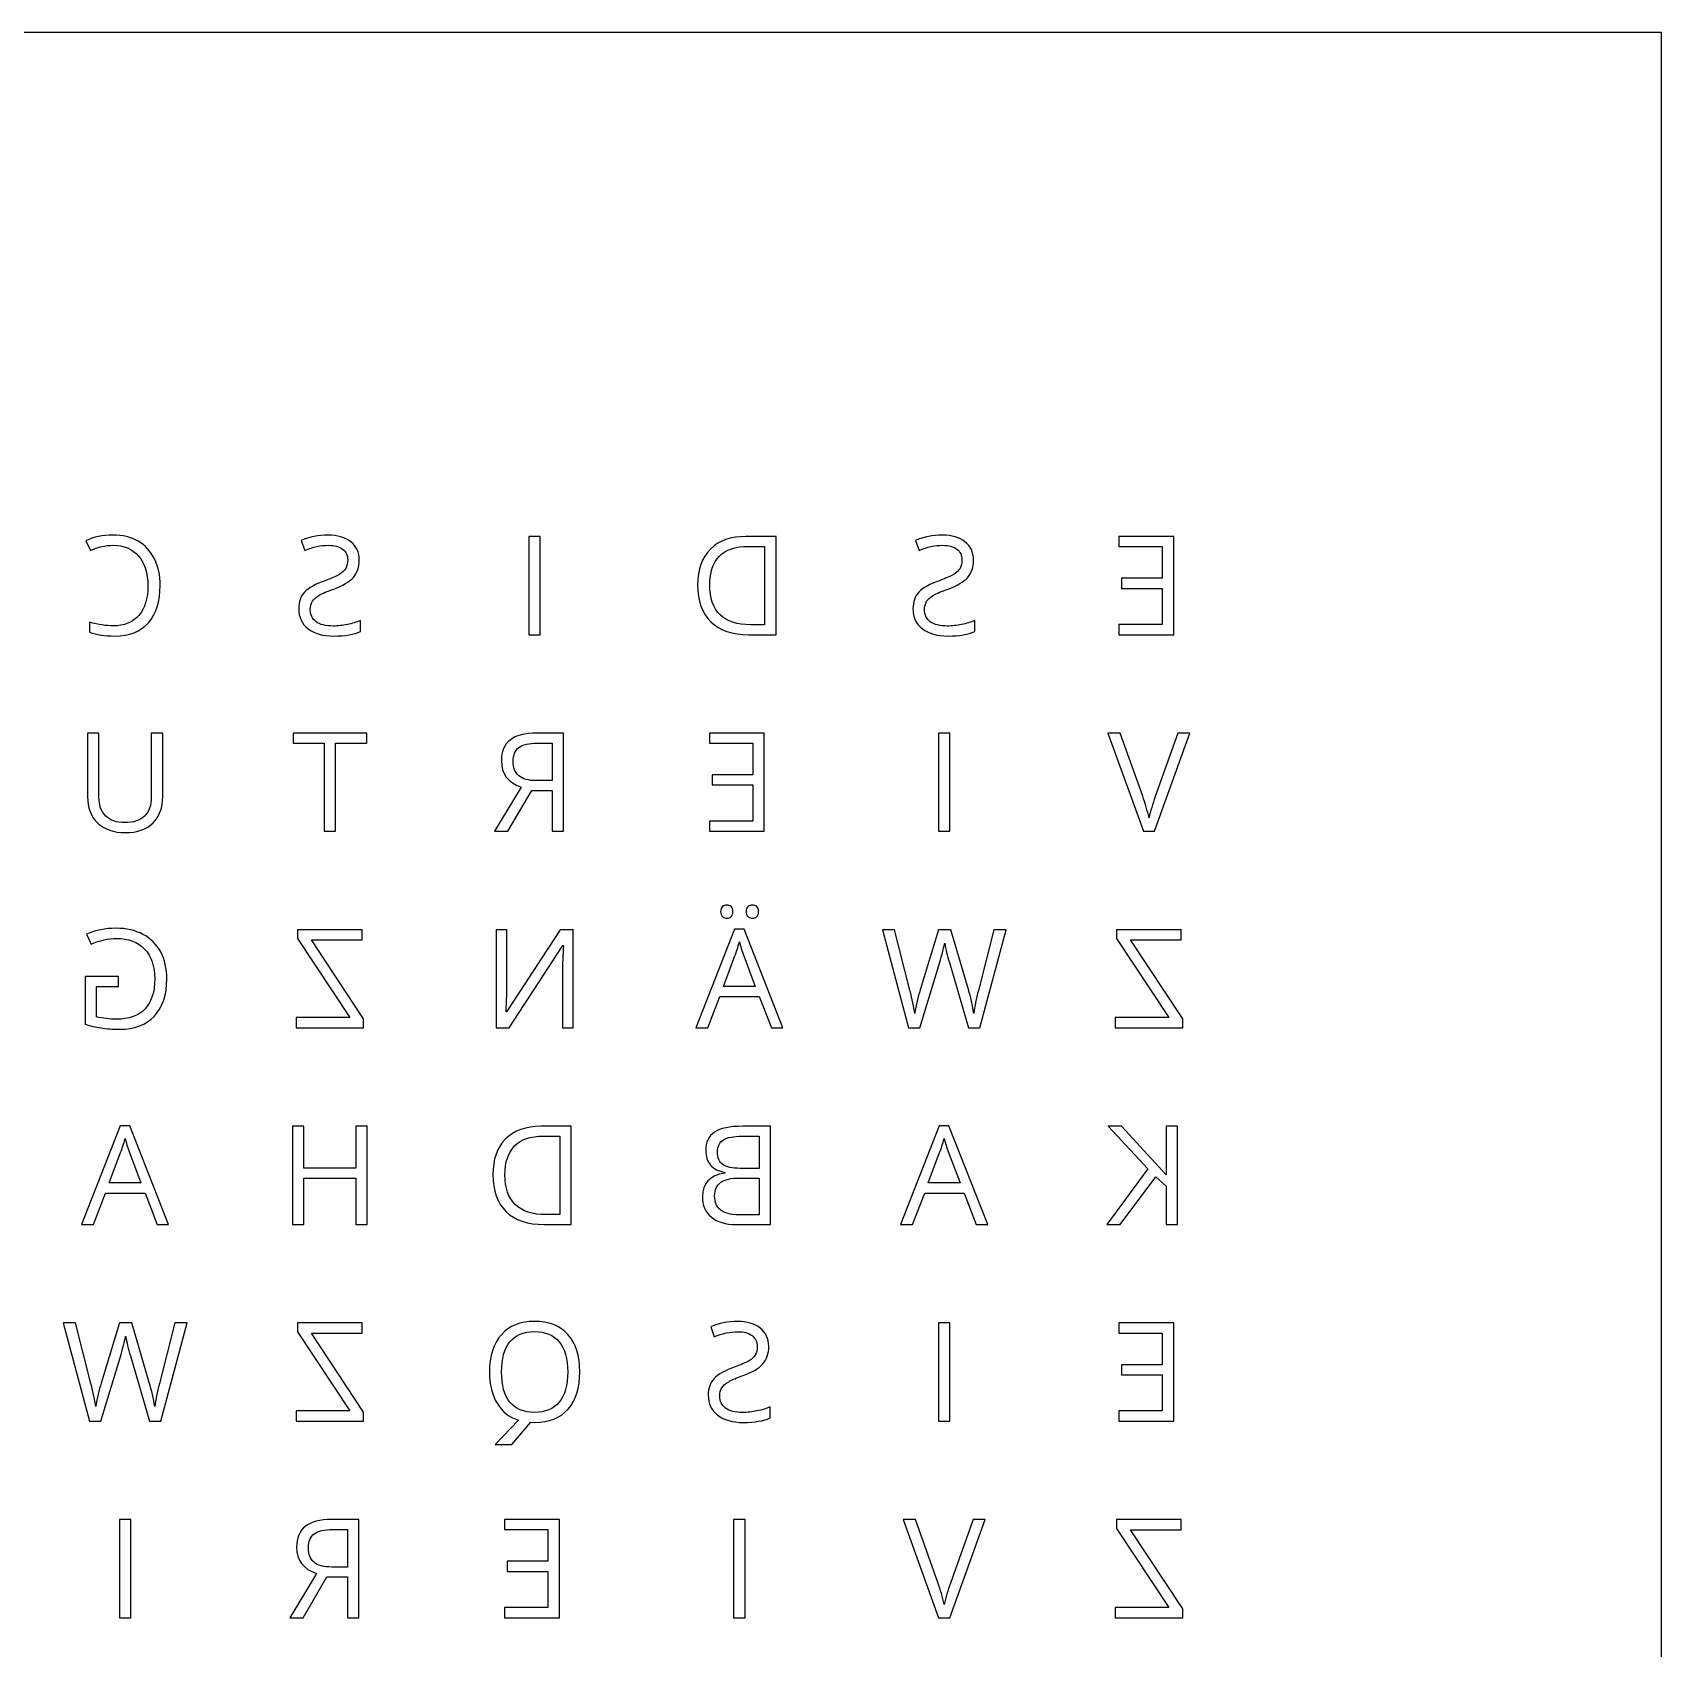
# Model space of a CAD drawing. Header units: millimetres. Extents: x 0 to 500, y 0 to 500.
# Drawn here: x 234.9 to 500, y 237 to 500 of the extents above; entities that cross this region are included whole.
import ezdxf

# ---------------------------------------------------------------- set-up
doc = ezdxf.new("R2010")
doc.units = ezdxf.units.MM
doc.layers.get('0').update_dxf_attribs({"linetype": 'CONTINUOUS'})

msp = doc.modelspace()

# ---------------------------------------------------------------- linework, layer by layer
at = {"color": 7}
for points in [[(500.000005, 500), (0, 500), (0, -0.000005), (500.000005, -0.000005)], [(248.020872, 416.554158)], [(317.56395, 402.001371), (317.56395, 417.98648), (315.70512, 417.98648), (315.70512, 402.001371)], [(411.717807, 402.001371), (420.629318, 402.001371), (420.629318, 417.98648), (411.717807, 417.98648), (411.717807, 416.335485), (418.770461, 416.335485), (418.770461, 411.185699), (412.144263, 411.185699), (412.144263, 409.545642), (418.770461, 409.545642), (418.770461, 403.663298), (411.717807, 403.663298)], [(343.164292, 410.146997)], [(345.132501, 410.081396)], [(278.24647, 406.25459)], [(378.206476, 406.25459)], [(282.396036, 370.003186), (284.254866, 370.003186), (284.254866, 384.337301), (289.317483, 384.337301), (289.317483, 385.988295), (277.333445, 385.988295), (277.333445, 384.337301), (282.396036, 384.337301)], [(345.077812, 370.003186), (353.989296, 370.003186), (353.989296, 385.988295), (345.077812, 385.988295), (345.077812, 384.337301), (352.130466, 384.337301), (352.130466, 379.187514), (345.504267, 379.187514), (345.504267, 377.547457), (352.130466, 377.547457), (352.130466, 371.665108), (345.077812, 371.665108)], [(384.203945, 370.003186), (384.203945, 385.988295), (382.345115, 385.988295), (382.345115, 370.003186)], [(348.899374, 356.931272)], [(353.065371, 356.931272)], [(277.825491, 338.004997), (288.81451, 338.004997), (288.81451, 339.459184), (280.329455, 352.317246), (288.55207, 352.317246), (288.55207, 353.9901), (278.06605, 353.9901), (278.06605, 352.535918), (286.551105, 339.688794), (277.825491, 339.688794)], [(344.798994, 338.004997), (346.789031, 343.089182), (353.196578, 343.089182), (355.16476, 338.004997), (357.045472, 338.004997), (350.725396, 354.055706), (349.161788, 354.055706), (342.874547, 338.004997)], [(411.105509, 338.004997), (422.094501, 338.004997), (422.094501, 339.459184), (413.609472, 352.317246), (421.832088, 352.317246), (421.832088, 353.9901), (411.346041, 353.9901), (411.346041, 352.535918), (419.831097, 339.688794), (411.105509, 339.688794)], [(244.838982, 306.006807), (246.82903, 311.090992), (253.236555, 311.090992), (255.204738, 306.006807), (257.085444, 306.006807), (250.765395, 322.057517), (249.201781, 322.057517), (242.91453, 306.006807)], [(277.245974, 306.006807), (279.104804, 306.006807), (279.104804, 313.529213), (287.524243, 313.529213), (287.524243, 306.006807), (289.3831, 306.006807), (289.3831, 321.991916), (287.524243, 321.991916), (287.524243, 315.191135), (279.104804, 315.191135), (279.104804, 321.991916), (277.245974, 321.991916)], [(378.118979, 306.006807), (380.109042, 311.090992), (386.516563, 311.090992), (388.484745, 306.006807), (390.365456, 306.006807), (384.045407, 322.057517), (382.481799, 322.057517), (376.194558, 306.006807)], [(409.72777, 306.006807), (411.914631, 306.006807), (417.742635, 313.758823), (419.415595, 312.271833), (419.415595, 306.006807), (421.274425, 306.006807), (421.274425, 321.991916), (419.415595, 321.991916), (419.415595, 314.064962), (412.166118, 321.991916), (409.96833, 321.991916), (416.397731, 315.049)], [(309.844308, 314.152433)], [(311.81249, 314.086833)], [(277.825491, 274.008628), (288.81451, 274.008628), (288.81451, 275.462815), (280.329455, 288.320871), (288.55207, 288.320871), (288.55207, 289.993731), (278.06605, 289.993731), (278.06605, 288.53955), (286.551105, 275.69242), (277.825491, 275.69242)], [(384.203945, 274.008628), (384.203945, 289.993731), (382.345115, 289.993731), (382.345115, 274.008628)], [(411.717807, 274.008628), (420.629318, 274.008628), (420.629318, 289.993731), (411.717807, 289.993731), (411.717807, 288.342742), (418.770461, 288.342742), (418.770461, 283.192961), (412.144263, 283.192961), (412.144263, 281.552899), (418.770461, 281.552899), (418.770461, 275.670555), (411.717807, 275.670555)], [(309.286645, 282.023058)], [(322.025169, 282.023047)], [(344.886465, 278.261847)], [(250.923938, 242.010459), (250.923938, 257.995563), (249.065103, 257.995563), (249.065103, 242.010459)], [(311.757801, 242.010459), (320.669311, 242.010459), (320.669311, 257.995563), (311.757801, 257.995563), (311.757801, 256.344573), (318.810455, 256.344573), (318.810455, 251.194782), (312.184256, 251.194782), (312.184256, 249.554725), (318.810455, 249.554725), (318.810455, 243.672386), (311.757801, 243.672386)], [(350.883961, 242.010459), (350.883961, 257.995563), (349.025104, 257.995563), (349.025104, 242.010459)], [(411.105509, 242.010459), (422.094501, 242.010459), (422.094501, 243.464641), (413.609472, 256.322703), (421.832088, 256.322703), (421.832088, 257.995563), (411.346041, 257.995563), (411.346041, 256.541376), (419.831097, 243.694246), (411.105509, 243.694246)]]:
    msp.add_lwpolyline(points, close=True, dxfattribs=at)
for points in [[(243.603399, 417.297653), (244.390667, 415.701326)], [(278.651017, 417.341389), (279.230534, 415.723197)], [(351.496286, 402.001371), (355.924697, 402.001371), (355.924697, 417.98648), (351.026095, 417.98648)], [(351.365053, 416.379221), (354.06584, 416.379221), (354.06584, 403.60863), (351.802435, 403.60863)], [(378.611051, 417.341389), (379.190567, 415.723197)], [(244.226652, 404.035043), (244.226652, 402.405919)], [(288.30606, 402.515255), (288.30606, 404.308389)], [(388.266067, 402.515255), (388.266067, 404.308389)], [(243.882227, 385.988295), (243.882227, 375.644987)], [(245.741063, 375.579386), (245.741063, 385.988295), (243.882227, 385.988295)], [(256.117757, 375.688722), (256.117757, 385.988295), (254.258916, 385.988295), (254.258916, 375.557521)], [(319.504801, 376.65089), (319.504801, 370.003186), (321.363631, 370.003186), (321.363631, 385.988295), (316.978956, 385.988295)], [(317.088308, 384.359166), (319.504801, 384.359166), (319.504801, 378.247217)], [(411.936512, 385.988295), (409.935521, 385.988295), (415.697935, 370.003186), (417.534884, 370.003186), (423.264489, 385.988295), (421.296306, 385.988295), (417.622355, 375.644987)], [(415.588582, 375.710593), (411.936512, 385.988295)], [(314.442184, 377.186645), (310.101271, 370.003186), (312.299059, 370.003186), (316.169834, 376.65089), (319.504801, 376.65089)], [(319.504801, 378.247217), (316.957101, 378.247217)], [(243.729145, 353.279414), (244.450812, 351.639357)], [(312.135044, 344.816705), (312.135044, 353.9901), (310.396493, 353.9901), (310.396493, 338.004997)], [(321.166808, 347.090921), (321.166808, 338.004997), (322.883504, 338.004997), (322.883504, 353.9901), (320.784114, 353.9901), (312.069454, 340.629092), (311.981956, 340.629092)], [(377.703477, 344.138816), (375.188586, 353.9901), (373.220403, 353.9901), (377.495726, 338.004997)], [(387.216359, 344.270023), (384.351556, 353.9901), (382.383374, 353.9901), (379.376437, 344.182552)], [(384.132878, 348.643511), (387.260095, 338.004997), (389.09707, 338.004997), (393.350538, 353.9901), (391.382356, 353.9901), (388.856511, 344.116951)], [(310.396493, 338.004997), (312.517737, 338.004997), (321.254305, 351.420679), (321.341776, 351.420679)], [(347.368574, 344.762042), (349.227405, 349.715016)], [(350.659806, 349.715016), (352.540517, 344.762042), (347.368574, 344.762042)], [(377.495726, 338.004997), (379.332702, 338.004997), (382.558343, 348.709112)], [(248.922958, 346.380234), (243.488586, 346.380234), (243.488586, 338.606352)], [(245.347421, 339.798125), (245.347421, 344.718306), (248.922958, 344.718306), (248.922958, 346.380234)], [(318.176275, 306.006807), (322.604686, 306.006807), (322.604686, 321.991916), (317.70611, 321.991916)], [(349.440632, 306.006807), (355.017149, 306.006807), (355.017149, 321.991916)], [(355.017149, 321.991916), (350.501241, 321.991916)], [(318.045068, 320.384657), (320.745855, 320.384657), (320.745855, 307.614066), (318.482424, 307.614066)], [(350.424697, 320.384657), (353.158293, 320.384657), (353.158293, 315.147399)], [(247.408552, 312.763852), (249.267387, 317.716831)], [(250.699789, 317.716831), (252.580495, 312.763852), (247.408552, 312.763852)], [(380.688559, 312.763852), (382.547389, 317.716831)], [(383.97979, 317.716831), (385.860502, 312.763852), (380.688559, 312.763852)], [(347.581776, 314.49138), (347.581776, 314.382044)], [(353.158293, 313.572948), (353.158293, 307.592201), (349.823326, 307.592201)], [(349.976414, 313.572948), (353.158293, 313.572948)], [(353.158293, 315.147399), (350.096693, 315.147399)], [(244.42347, 280.142447), (241.908573, 289.993731), (239.940391, 289.993731), (244.215719, 274.008628)], [(253.936357, 280.273649), (251.071555, 289.993731), (249.103377, 289.993731), (246.096425, 280.186183)], [(250.852871, 284.647142), (253.980093, 274.008628), (255.817063, 274.008628), (260.070521, 289.993731), (258.102338, 289.993731), (255.576504, 280.120582)], [(345.29104, 289.348645), (345.870556, 287.730448)], [(244.215719, 274.008628), (246.052689, 274.008628), (249.278325, 284.712749)], [(354.946056, 274.522512), (354.946056, 276.315646)], [(314.010278, 274.1617), (310.205146, 270.203692), (312.905907, 270.203692), (316.022196, 273.81182), (316.623594, 273.789965)], [(286.18479, 248.658163), (286.18479, 242.010459), (288.043646, 242.010459), (288.043646, 257.995563), (283.658971, 257.995563)], [(378.616501, 257.995563), (376.61551, 257.995563), (382.377924, 242.010459), (384.214899, 242.010459), (389.944478, 257.995563), (387.976295, 257.995563), (384.30237, 247.652254)], [(382.268571, 247.71786), (378.616501, 257.995563)], [(283.768297, 256.366439), (286.18479, 256.366439), (286.18479, 250.254484)], [(281.122199, 249.193912), (276.78126, 242.010459), (278.979048, 242.010459), (282.849823, 248.658163), (286.18479, 248.658163)], [(286.18479, 250.254484), (283.63709, 250.254484)]]:
    msp.add_lwpolyline(points, dxfattribs=at)
for points in [[(247.999007, 418.216085), (246.322405, 418.216085), (244.857203, 417.909941), (243.603399, 417.297653)], [(244.390667, 415.701326), (245.600737, 416.269881), (246.810805, 416.554158), (248.020872, 416.554158)], [(252.110319, 417.210182), (250.943987, 417.880784), (249.573549, 418.216085), (247.999007, 418.216085)], [(248.020872, 416.554158), (249.777659, 416.554158), (251.166321, 415.967381), (252.186858, 414.793827)], [(254.778298, 414.345549), (254.158687, 415.584702), (253.26936, 416.539579), (252.110319, 417.210182)], [(283.035692, 418.216085), (281.44657, 418.216085), (279.985011, 417.92452), (278.651017, 417.341389)], [(279.230534, 415.723197), (280.549959, 416.277171), (281.832923, 416.554158), (283.079428, 416.554158)], [(286.709644, 417.12271), (285.783867, 417.851627), (284.559216, 418.216085), (283.035692, 418.216085)], [(283.079428, 416.554158), (284.063519, 416.554158), (284.832575, 416.342773), (285.386595, 415.920005)], [(288.098309, 414.181539), (288.098309, 415.413407), (287.635421, 416.393797), (286.709644, 417.12271)], [(351.026095, 417.98648), (348.540352, 417.98648), (346.60862, 417.297655), (345.2309, 415.920005)], [(346.707037, 414.793827), (347.749442, 415.850756), (349.302114, 416.379221), (351.365053, 416.379221)], [(382.995699, 418.216085), (381.406576, 418.216085), (379.945027, 417.92452), (378.611051, 417.341389)], [(379.190567, 415.723197), (380.509974, 416.277171), (381.79293, 416.554158), (383.039435, 416.554158)], [(386.66965, 417.12271), (385.743873, 417.851627), (384.519223, 418.216085), (382.995699, 418.216085)], [(383.039435, 416.554158), (384.023526, 416.554158), (384.792582, 416.342773), (385.346601, 415.920005)], [(388.058316, 414.181539), (388.058316, 415.413407), (387.595427, 416.393797), (386.66965, 417.12271)], [(252.186858, 414.793827), (253.200106, 413.627565), (253.706731, 412.027597), (253.706731, 409.993925)], [(255.696784, 410.01579), (255.696783, 411.663139), (255.390622, 413.106392), (254.778298, 414.345549)], [(285.386595, 415.920005), (285.940597, 415.497232), (286.217598, 414.910455), (286.217598, 414.159673)], [(286.217598, 414.159673), (286.217598, 413.605699), (286.11554, 413.150127), (285.911422, 412.792958)], [(287.147026, 411.327838), (287.781215, 412.056754), (288.098309, 413.007988), (288.098309, 414.181539)], [(345.2309, 415.920005), (343.853161, 414.542354), (343.164292, 412.618019), (343.164292, 410.146997)], [(345.132501, 410.081396), (345.132501, 412.166091), (345.657346, 413.736901), (346.707037, 414.793827)], [(385.346601, 415.920005), (385.900604, 415.497232), (386.177605, 414.910455), (386.177605, 414.159673)], [(386.177605, 414.159673), (386.177605, 413.605699), (386.075555, 413.150127), (385.871455, 412.792958)], [(387.107033, 411.327838), (387.741222, 412.056754), (388.058316, 413.007988), (388.058316, 414.181539)], [(282.652999, 410.846757), (280.976405, 410.249045), (279.824656, 409.6076), (279.197752, 408.922421)], [(284.883595, 411.819857), (284.39521, 411.52829), (283.651678, 411.203923), (282.652999, 410.846757)], [(283.954194, 409.436305), (285.441258, 409.968411), (286.505535, 410.598921), (287.147026, 411.327838)], [(285.911422, 412.792958), (285.707323, 412.44308), (285.364714, 412.118713), (284.883595, 411.819857)], [(382.613006, 410.846757), (380.936412, 410.249045), (379.784663, 409.6076), (379.157759, 408.922421)], [(384.843602, 411.819857), (384.355217, 411.52829), (383.611684, 411.203923), (382.613006, 410.846757)], [(383.9142, 409.436305), (385.401264, 409.968411), (386.465542, 410.598921), (387.107033, 411.327838)], [(385.871455, 412.792958), (385.667338, 412.44308), (385.32472, 412.118713), (384.843602, 411.819857)], [(253.706731, 409.993925), (253.706731, 407.901939), (253.218329, 406.283747), (252.241526, 405.13935)], [(253.783275, 403.925706), (255.058947, 405.354379), (255.696783, 407.384407), (255.696784, 410.01579)], [(279.197752, 408.922421), (278.563564, 408.237238), (278.24647, 407.347961), (278.24647, 406.25459)], [(280.466139, 407.435431), (280.684825, 407.792601), (281.056592, 408.120614), (281.581437, 408.419469)], [(281.581437, 408.419469), (282.098997, 408.718321), (282.889916, 409.057267), (283.954194, 409.436305)], [(343.164292, 410.146997), (343.164292, 407.508325), (343.882319, 405.48923), (345.318371, 404.089711)], [(346.805435, 405.237754), (345.690146, 406.331125), (345.132501, 407.945673), (345.132501, 410.081396)], [(379.157759, 408.922421), (378.523571, 408.237238), (378.206476, 407.347961), (378.206476, 406.25459)], [(380.426145, 407.435431), (380.644832, 407.792601), (381.016598, 408.120614), (381.541443, 408.419469)], [(381.541443, 408.419469), (382.059004, 408.718321), (382.849923, 409.057267), (383.9142, 409.436305)], [(278.24647, 406.25459), (278.24647, 404.847783), (278.756736, 403.750766), (279.777269, 402.963539)], [(280.127154, 406.079653), (280.127154, 406.633627), (280.240149, 407.085553), (280.466139, 407.435431)], [(281.06751, 404.111582), (280.440606, 404.585376), (280.127154, 405.2414), (280.127154, 406.079653)], [(378.206476, 406.25459), (378.206476, 404.847783), (378.716743, 403.750766), (379.737276, 402.963539)], [(380.087187, 406.079653), (380.087187, 406.633627), (380.200173, 407.085553), (380.426145, 407.435431)], [(381.027517, 404.111582), (380.400631, 404.585376), (380.087187, 405.2414), (380.087187, 406.079653)], [(248.042742, 403.433687), (246.927439, 403.433687), (245.655409, 403.634139), (244.226652, 404.035043)], [(252.241526, 405.13935), (251.257439, 404.002242), (249.857844, 403.433687), (248.042742, 403.433687)], [(248.327032, 401.782698), (250.681562, 401.782698), (252.50031, 402.497034), (253.783275, 403.925706)], [(279.777269, 402.963539), (280.797803, 402.176311), (282.182817, 401.782698), (283.932312, 401.782698)], [(283.866722, 403.411822), (282.627485, 403.411822), (281.694414, 403.645075), (281.06751, 404.111582)], [(286.162909, 403.652365), (285.39022, 403.492003), (284.624824, 403.411822), (283.866722, 403.411822)], [(288.30606, 404.308389), (287.649999, 404.031399), (286.935616, 403.812724), (286.162909, 403.652365)], [(345.318371, 404.089711), (346.747121, 402.697484), (348.806426, 402.001371), (351.496286, 402.001371)], [(351.802435, 403.60863), (349.586409, 403.60863), (347.920742, 404.151671), (346.805435, 405.237754)], [(379.737276, 402.963539), (380.757809, 402.176311), (382.142824, 401.782698), (383.892319, 401.782698)], [(383.826729, 403.411822), (382.587491, 403.411822), (381.65442, 403.645075), (381.027517, 404.111582)], [(386.122942, 403.652365), (385.350235, 403.492003), (384.584831, 403.411822), (383.826729, 403.411822)], [(388.266067, 404.308389), (387.610006, 404.031399), (386.895631, 403.812724), (386.122942, 403.652365)], [(244.226652, 402.405919), (245.334667, 401.990438), (246.70146, 401.782698), (248.327032, 401.782698)], [(283.932312, 401.782698), (285.827611, 401.782698), (287.285527, 402.026884), (288.30606, 402.515255)], [(383.892319, 401.782698), (385.787618, 401.782698), (387.245534, 402.026884), (388.266067, 402.515255)], [(312.638017, 384.862118), (311.69767, 384.111336), (311.227496, 382.981517), (311.227496, 381.472662)], [(316.978956, 385.988295), (315.018076, 385.988295), (313.571096, 385.612903), (312.638017, 384.862118)], [(314.092299, 383.659412), (314.7119, 384.125914), (315.71057, 384.359166), (317.088308, 384.359166)], [(313.151943, 381.374258), (313.151943, 382.431188), (313.465395, 383.192905), (314.092299, 383.659412)], [(311.227496, 381.472662), (311.227496, 379.358811), (312.299059, 377.930138), (314.442184, 377.186645)], [(314.070418, 379.023509), (313.458102, 379.548326), (313.151943, 380.331909), (313.151943, 381.374258)], [(316.957101, 378.247217), (315.64498, 378.247217), (314.682752, 378.505981), (314.070418, 379.023509)], [(243.882227, 375.644987), (243.882227, 373.822702), (244.432587, 372.390384), (245.533307, 371.348032)], [(246.834496, 372.485142), (246.105541, 373.206767), (245.741063, 374.238181), (245.741063, 375.579386)], [(254.258916, 375.557521), (254.258916, 374.223604), (253.894438, 373.199478), (253.165483, 372.485142)], [(254.543211, 371.35897), (255.592908, 372.408607), (256.117757, 373.851858), (256.117757, 375.688722)], [(416.616409, 372.178998), (416.353978, 373.35984), (416.011369, 374.537039), (415.588582, 375.710593)], [(417.622355, 375.644987), (417.199568, 374.456856), (416.864253, 373.301526), (416.616409, 372.178998)], [(245.533307, 371.348032), (246.63403, 370.305683), (248.146616, 369.784508), (250.071065, 369.784508)], [(249.950785, 371.413638), (248.602214, 371.413638), (247.563451, 371.770806), (246.834496, 372.485142)], [(253.165483, 372.485142), (252.436528, 371.770806), (251.364962, 371.413638), (249.950785, 371.413638)], [(250.071065, 369.784508), (251.995506, 369.784508), (253.486221, 370.309329), (254.543211, 371.35897)], [(347.915283, 358.002782), (347.645567, 358.002782), (347.412301, 357.918956), (347.215486, 357.751306)], [(348.615079, 357.751306), (348.418265, 357.918956), (348.184999, 358.002782), (347.915283, 358.002782)], [(352.081253, 358.002782), (351.804252, 358.002782), (351.567344, 357.918956), (351.37053, 357.751306)], [(352.781076, 357.751306), (352.584244, 357.918956), (352.35097, 358.002782), (352.081253, 358.002782)], [(347.215486, 357.751306), (347.011369, 357.583655), (346.909311, 357.310311), (346.909311, 356.931272)], [(346.909311, 356.931272), (346.909311, 356.566817), (347.011369, 356.293476), (347.215486, 356.111249)], [(347.215486, 356.111249), (347.412301, 355.936306), (347.645567, 355.848835), (347.915283, 355.848835)], [(347.915283, 355.848835), (348.184999, 355.848835), (348.418265, 355.936306), (348.615079, 356.111249)], [(348.899374, 356.931272), (348.899374, 357.310311), (348.804609, 357.583655), (348.615079, 357.751306)], [(348.615079, 356.111249), (348.804609, 356.293476), (348.899374, 356.566817), (348.899374, 356.931272)], [(351.37053, 357.751306), (351.16643, 357.583655), (351.06438, 357.310311), (351.06438, 356.931272)], [(351.06438, 356.931272), (351.06438, 356.566817), (351.16643, 356.293476), (351.37053, 356.111249)], [(351.37053, 356.111249), (351.567344, 355.936306), (351.804252, 355.848835), (352.081253, 355.848835)], [(352.081253, 355.848835), (352.35097, 355.848835), (352.584244, 355.936306), (352.781076, 356.111249)], [(353.065371, 356.931272), (353.065371, 357.310311), (352.970606, 357.583655), (352.781076, 357.751306)], [(352.781076, 356.111249), (352.970606, 356.293476), (353.065371, 356.566817), (353.065371, 356.931272)], [(248.496513, 354.219711), (246.790759, 354.219711), (245.201636, 353.906278), (243.729145, 353.279414)], [(244.450812, 351.639357), (245.894142, 352.251645), (247.282802, 352.557789), (248.616793, 352.557789)], [(252.903059, 353.22474), (251.649255, 353.888054), (250.180406, 354.219711), (248.496513, 354.219711)], [(248.616793, 352.557789), (250.56311, 352.557789), (252.082984, 351.9783), (253.176416, 350.819323)], [(255.789721, 350.360107), (255.119083, 351.613844), (254.156863, 352.568722), (252.903059, 353.22474)], [(253.176416, 350.819323), (254.26985, 349.660346), (254.816568, 348.053088), (254.816568, 345.997551)], [(256.78475, 345.997551), (256.78475, 347.659477), (256.453074, 349.113662), (255.789721, 350.360107)], [(321.341776, 351.420679), (321.22513, 349.846224), (321.166808, 348.402972), (321.166808, 347.090921)], [(349.227405, 349.715016), (349.467964, 350.341884), (349.715808, 351.11089), (349.970937, 352.022034)], [(349.970937, 352.022034), (350.131309, 351.322275), (350.360932, 350.553269), (350.659806, 349.715016)], [(382.558343, 348.709112), (382.711413, 349.18291), (382.882713, 349.780622), (383.072243, 350.502246)], [(383.072243, 350.502246), (383.261773, 351.223871), (383.36018, 351.657576), (383.367465, 351.803361)], [(383.367465, 351.803361), (383.527838, 350.841192), (383.782976, 349.787908), (384.132878, 348.643511)], [(254.816568, 345.997551), (254.816568, 343.839962), (254.291719, 342.203548), (253.242022, 341.088308)], [(254.761899, 339.940265), (256.110467, 341.383518), (256.78475, 343.402613), (256.78475, 345.997551)], [(312.080381, 342.52063), (312.13141, 343.592132), (312.149631, 344.357491), (312.135044, 344.816705)], [(311.981956, 340.629092), (311.996596, 340.825899), (312.029404, 341.456412), (312.080381, 342.52063)], [(378.490771, 340.355745), (378.35227, 341.390806), (378.089839, 342.65183), (377.703477, 344.138816)], [(379.376437, 344.182552), (379.026535, 343.052735), (378.731313, 341.777133), (378.490771, 340.355745)], [(388.091124, 340.355745), (387.894292, 341.689665), (387.602704, 342.994424), (387.216359, 344.270023)], [(388.856511, 344.116951), (388.506626, 342.732012), (388.251497, 341.478277), (388.091124, 340.355745)], [(248.594928, 339.415448), (247.486913, 339.415448), (246.40441, 339.543007), (245.347421, 339.798125)], [(253.242022, 341.088308), (252.185036, 339.973068), (250.636005, 339.415448), (248.594928, 339.415448)], [(249.108844, 337.786324), (251.528977, 337.786324), (253.413329, 338.504304), (254.761899, 339.940265)], [(243.488586, 338.606352), (244.334176, 338.336654), (245.194344, 338.132557), (246.069088, 337.994064)], [(246.069088, 337.994064), (246.943836, 337.85557), (247.957088, 337.786324), (249.108844, 337.786324)], [(317.70611, 321.991916), (315.220368, 321.991916), (313.288627, 321.303091), (311.910889, 319.925441)], [(345.897888, 321.040681), (344.950239, 320.406524), (344.476414, 319.404266), (344.476414, 318.033908)], [(350.501241, 321.991916), (348.379988, 321.991916), (346.845537, 321.674837), (345.897888, 321.040681)], [(249.267387, 317.716831), (249.507943, 318.343696), (249.755787, 319.112701), (250.010919, 320.023844)], [(250.010919, 320.023844), (250.171292, 319.324085), (250.400915, 318.555081), (250.699789, 317.716831)], [(311.910889, 319.925441), (310.533168, 318.54779), (309.844308, 316.623455), (309.844308, 314.152433)], [(311.81249, 314.086833), (311.81249, 316.171527), (312.337335, 317.742339), (313.387026, 318.799268)], [(313.387026, 318.799268), (314.429431, 319.856194), (315.982112, 320.384657), (318.045068, 320.384657)], [(346.400861, 317.848033), (346.400861, 318.7446), (346.721606, 319.389691), (347.363098, 319.783306)], [(347.363098, 319.783306), (348.004571, 320.184207), (349.025104, 320.384657), (350.424697, 320.384657)], [(382.547389, 317.716831), (382.787948, 318.343696), (383.035801, 319.112701), (383.290948, 320.023844)], [(383.290948, 320.023844), (383.451303, 319.324085), (383.680917, 318.555081), (383.97979, 317.716831)], [(344.476414, 318.033908), (344.476414, 317.086319), (344.742488, 316.302736), (345.274635, 315.683159)], [(345.274635, 315.683159), (345.799481, 315.070867), (346.568527, 314.673608), (347.581776, 314.49138)], [(347.264673, 315.759692), (346.688798, 316.175173), (346.400861, 316.871286), (346.400861, 317.848033)], [(350.096693, 315.147399), (348.784571, 315.147399), (347.840565, 315.351497), (347.264673, 315.759692)], [(309.844308, 314.152433), (309.844308, 311.513761), (310.562325, 309.494666), (311.99836, 308.095147)], [(313.485451, 309.24319), (312.370144, 310.336561), (311.81249, 311.951109), (311.81249, 314.086833)], [(347.581776, 314.382044), (345.154365, 313.966564), (343.940659, 312.690961), (343.940659, 310.555238)], [(345.930696, 310.686439), (345.930696, 311.677766), (346.26602, 312.406683), (346.936669, 312.873189)], [(346.936669, 312.873189), (347.600014, 313.339695), (348.613263, 313.572948), (349.976414, 313.572948)], [(343.940659, 310.555238), (343.940659, 309.126565), (344.425411, 308.011325), (345.394915, 307.209518)], [(346.914788, 308.33569), (346.258727, 308.838642), (345.930696, 309.622225), (345.930696, 310.686439)], [(311.99836, 308.095147), (313.427128, 306.70292), (315.486433, 306.006807), (318.176275, 306.006807)], [(318.482424, 307.614066), (316.266398, 307.614066), (314.60074, 308.157107), (313.485451, 309.24319)], [(349.823326, 307.592201), (348.533076, 307.592201), (347.563563, 307.840031), (346.914788, 308.33569)], [(345.394915, 307.209518), (346.357134, 306.407711), (347.705706, 306.006807), (349.440632, 306.006807)], [(316.60174, 290.245223), (314.305527, 290.245223), (312.512287, 289.516308), (311.22202, 288.058479)], [(322.068904, 288.091277), (320.78594, 289.527241), (318.963552, 290.245223), (316.60174, 290.245223)], [(349.675715, 290.223342), (348.086592, 290.223342), (346.625033, 289.931777), (345.29104, 289.348645)], [(353.349639, 289.129973), (352.42388, 289.858886), (351.199238, 290.223342), (349.675715, 290.223342)], [(354.738305, 286.188801), (354.738305, 287.420665), (354.275416, 288.401056), (353.349639, 289.129973)], [(249.278325, 284.712749), (249.431406, 285.186543), (249.60271, 285.784253), (249.792236, 286.505877)], [(249.792236, 286.505877), (249.981766, 287.227502), (250.080175, 287.661205), (250.087463, 287.806987)], [(250.087463, 287.806987), (250.247833, 286.844821), (250.502969, 285.791539), (250.852871, 284.647142)], [(311.22202, 288.058479), (309.93177, 286.600646), (309.286645, 284.588839), (309.286645, 282.023058)], [(311.254828, 282.023047), (311.254828, 284.173348), (311.70678, 285.802474), (312.610685, 286.910425)], [(312.610685, 286.910425), (313.507305, 288.025665), (314.837657, 288.583285), (316.60174, 288.583285)], [(316.60174, 288.583285), (318.37309, 288.583285), (319.721653, 288.022021), (320.64743, 286.899493)], [(320.64743, 286.899493), (321.565923, 285.784253), (322.025169, 284.158771), (322.025169, 282.023047)], [(323.993351, 282.044928), (323.993351, 284.647155), (323.351869, 286.662604), (322.068904, 288.091277)], [(345.870556, 287.730448), (347.189963, 288.284426), (348.472928, 288.561415), (349.71945, 288.561415)], [(349.71945, 288.561415), (350.703541, 288.561415), (351.472588, 288.350029), (352.02659, 287.927256)], [(352.02659, 287.927256), (352.580593, 287.504491), (352.857594, 286.917715), (352.857594, 286.16693)], [(351.523618, 283.827114), (351.035214, 283.53555), (350.291673, 283.211183), (349.292995, 282.854014)], [(352.551444, 284.800215), (352.347327, 284.450337), (352.004718, 284.12597), (351.523618, 283.827114)], [(352.857594, 286.16693), (352.857594, 285.612953), (352.755544, 285.157381), (352.551444, 284.800215)], [(353.787022, 283.335095), (354.421211, 284.064011), (354.738305, 285.015247), (354.738305, 286.188801)], [(309.286645, 282.023047), (309.286645, 279.974795), (309.698505, 278.272778), (310.522223, 276.916996)], [(312.610685, 277.091939), (311.70678, 278.207179), (311.254828, 279.850882), (311.254828, 282.023047)], [(322.025169, 282.023047), (322.025169, 279.85817), (321.565923, 278.214467), (320.64743, 277.091939)], [(322.079832, 275.943912), (323.355511, 277.387161), (323.993351, 279.420833), (323.993351, 282.044928)], [(349.292995, 282.854014), (347.616401, 282.256302), (346.464652, 281.614857), (345.837748, 280.929678)], [(348.221432, 280.426726), (348.738993, 280.725578), (349.529912, 281.064524), (350.594189, 281.443562)], [(350.594189, 281.443562), (352.081271, 281.975671), (353.145549, 282.606182), (353.787022, 283.335095)], [(245.210748, 276.359376), (245.072247, 277.394437), (244.809821, 278.655461), (244.42347, 280.142447)], [(246.096425, 280.186183), (245.746529, 279.056366), (245.451304, 277.780764), (245.210748, 276.359376)], [(254.811101, 276.359376), (254.614283, 277.693293), (254.322702, 278.99805), (253.936357, 280.273649)], [(255.576504, 280.120582), (255.226608, 278.73564), (254.971474, 277.481905), (254.811101, 276.359376)], [(345.837748, 280.929678), (345.20356, 280.244495), (344.886465, 279.355218), (344.886465, 278.261847)], [(346.767176, 278.08691), (346.767176, 278.640884), (346.880162, 279.092812), (347.106134, 279.442693)], [(347.106134, 279.442693), (347.324821, 279.799859), (347.696587, 280.12787), (348.221432, 280.426726)], [(310.522223, 276.916996), (311.345942, 275.561215), (312.508627, 274.642783), (314.010278, 274.1617)], [(316.623594, 275.419079), (314.852226, 275.419079), (313.51459, 275.976699), (312.610685, 277.091939)], [(320.64743, 277.091939), (319.721653, 275.976699), (318.380375, 275.419079), (316.623594, 275.419079)], [(316.623594, 273.789965), (318.978121, 273.789965), (320.796867, 274.507948), (322.079832, 275.943912)], [(344.886465, 278.261847), (344.886465, 276.85504), (345.396732, 275.758023), (346.417265, 274.970796)], [(347.707532, 276.118838), (347.080628, 276.592633), (346.767176, 277.248657), (346.767176, 278.08691)], [(350.506718, 275.419079), (349.267498, 275.419079), (348.334436, 275.652332), (347.707532, 276.118838)], [(354.946056, 276.315646), (354.289995, 276.038659), (353.57562, 275.819985), (352.802931, 275.659622)], [(346.417265, 274.970796), (347.437816, 274.183568), (348.822839, 273.789955), (350.572335, 273.789955)], [(352.802931, 275.659622), (352.030242, 275.49926), (351.264837, 275.419079), (350.506718, 275.419079)], [(350.572335, 273.789955), (352.467616, 273.789955), (353.925523, 274.034141), (354.946056, 274.522512)], [(283.658971, 257.995563), (281.698074, 257.995563), (280.251094, 257.620172), (279.318032, 256.86939)], [(279.318032, 256.86939), (278.377668, 256.118605), (277.907485, 254.988787), (277.907485, 253.479935)], [(279.831932, 253.381531), (279.831932, 254.438457), (280.145384, 255.200173), (280.772288, 255.666679)], [(280.772288, 255.666679), (281.391907, 256.133185), (282.390577, 256.366439), (283.768297, 256.366439)], [(277.907485, 253.479935), (277.907485, 251.36608), (278.979057, 249.937406), (281.122199, 249.193912)], [(280.750433, 251.030777), (280.138099, 251.555597), (279.831932, 252.339182), (279.831932, 253.381531)], [(283.63709, 250.254484), (282.324969, 250.254484), (281.36275, 250.513248), (280.750433, 251.030777)], [(383.296398, 244.186265), (383.033984, 245.367108), (382.691375, 246.544306), (382.268571, 247.71786)], [(384.30237, 247.652254), (383.879566, 246.464127), (383.544242, 245.308797), (383.296398, 244.186265)]]:
    msp.add_open_spline(points, degree=3, dxfattribs=at)

doc.saveas('drawing.dxf')
